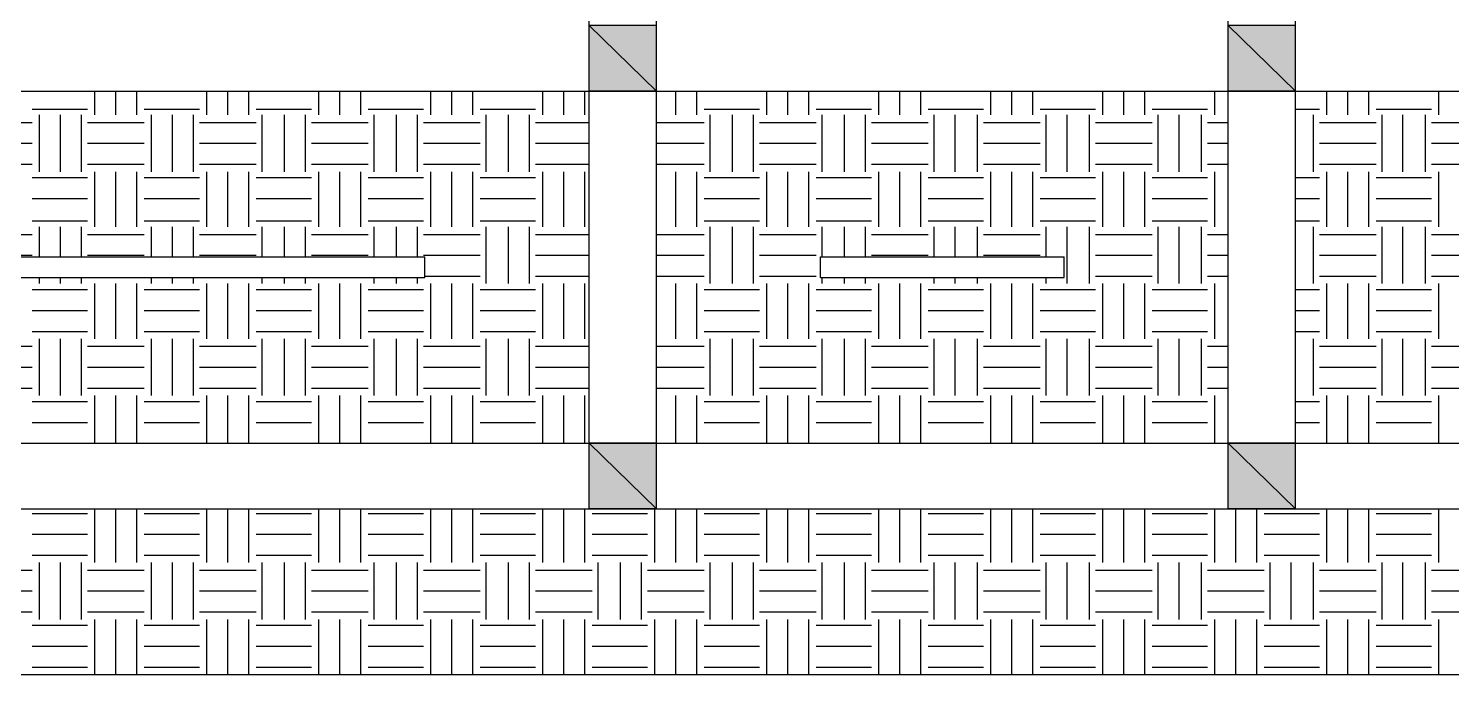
# Model space of a CAD drawing. Header units: millimetres. Extents: x 3504 to 3889, y 1729 to 1927.
# Drawn here: x 3595.5 to 3635.85, y 1755.36 to 1773.69 of the extents above; entities that cross this region are included whole.
import ezdxf

# ---------------------------------------------------------------- set-up
doc = ezdxf.new("R2010")
doc.units = ezdxf.units.MM

msp = doc.modelspace()

# ---------------------------------------------------------------- hatches: boundary and pattern name
at = {"true_color": 0x000000}
h = msp.add_hatch(color=18, dxfattribs=at)
h.paths.add_polyline_path([(3613.303, 1773.772), (3611.398, 1773.772), (3613.303, 1771.909)])
h.paths.add_polyline_path([(3611.398, 1773.772), (3613.303, 1771.909), (3611.398, 1771.909)])
h = msp.add_hatch(color=18, dxfattribs=at)
h.paths.add_polyline_path([(3631.421, 1773.772), (3629.516, 1773.772), (3631.421, 1771.909)])
h.paths.add_polyline_path([(3629.516, 1773.772), (3631.421, 1771.909), (3629.516, 1771.909)])
h = msp.add_hatch(color=18, dxfattribs=at)
h.paths.add_polyline_path([(3613.303, 1761.919), (3611.398, 1761.919), (3613.303, 1760.056)])
h.paths.add_polyline_path([(3611.398, 1761.919), (3613.303, 1760.056), (3611.398, 1760.056)])
h = msp.add_hatch(color=18, dxfattribs=at)
h.paths.add_polyline_path([(3631.421, 1761.919), (3629.516, 1761.919), (3631.421, 1760.056)])
h.paths.add_polyline_path([(3629.516, 1761.919), (3631.421, 1760.056), (3629.516, 1760.056)])

# ---------------------------------------------------------------- linework, layer by layer
at = {"color": 18, "linetype": 'Continuous', "lineweight": -2, "true_color": 0x000000}
for p, q in [((3611.398, 1761.919), (3611.398, 1813.142)), ((3613.303, 1761.919), (3613.303, 1813.142)), ((3629.516, 1761.919), (3629.516, 1813.142)), ((3631.421, 1761.919), (3631.421, 1813.142)), ((3572.028, 1771.909), (3613.303, 1771.909)), ((3597.385, 1771.232), (3597.385, 1771.909)), ((3597.978, 1771.232), (3597.978, 1771.909)), ((3598.571, 1771.232), (3598.571, 1771.909)), ((3600.56, 1771.232), (3600.56, 1771.909)), ((3601.153, 1771.232), (3601.153, 1771.909)), ((3601.746, 1771.232), (3601.746, 1771.909)), ((3603.735, 1771.232), (3603.735, 1771.909)), ((3604.328, 1771.232), (3604.328, 1771.909)), ((3604.921, 1771.232), (3604.921, 1771.909)), ((3606.91, 1771.232), (3606.91, 1771.909)), ((3607.503, 1771.232), (3607.503, 1771.909)), ((3608.096, 1771.232), (3608.096, 1771.909)), ((3610.085, 1771.232), (3610.085, 1771.909)), ((3610.678, 1771.232), (3610.678, 1771.909)), ((3611.271, 1771.232), (3611.271, 1771.909)), ((3613.303, 1771.909), (3668.294, 1771.909)), ((3613.853, 1771.232), (3613.853, 1771.909)), ((3614.446, 1771.232), (3614.446, 1771.909)), ((3616.435, 1771.232), (3616.435, 1771.909)), ((3617.028, 1771.232), (3617.028, 1771.909)), ((3617.621, 1771.232), (3617.621, 1771.909)), ((3619.61, 1771.232), (3619.61, 1771.909)), ((3620.203, 1771.232), (3620.203, 1771.909)), ((3620.796, 1771.232), (3620.796, 1771.909)), ((3622.785, 1771.232), (3622.785, 1771.909)), ((3623.378, 1771.232), (3623.378, 1771.909)), ((3623.971, 1771.232), (3623.971, 1771.909)), ((3625.96, 1771.232), (3625.96, 1771.909)), ((3626.553, 1771.232), (3626.553, 1771.909)), ((3627.146, 1771.232), (3627.146, 1771.909)), ((3629.135, 1771.232), (3629.135, 1771.909)), ((3632.31, 1771.232), (3632.31, 1771.909)), ((3632.903, 1771.232), (3632.903, 1771.909)), ((3633.496, 1771.232), (3633.496, 1771.909)), ((3635.485, 1771.232), (3635.485, 1771.909)), ((3595.607, 1771.401), (3597.174, 1771.401)), ((3595.819, 1769.623), (3595.819, 1771.232)), ((3596.412, 1769.623), (3596.412, 1771.232)), ((3597.004, 1769.623), (3597.004, 1771.232)), ((3598.782, 1771.401), (3600.349, 1771.401)), ((3598.994, 1769.623), (3598.994, 1771.232)), ((3599.587, 1769.623), (3599.587, 1771.232)), ((3600.179, 1769.623), (3600.179, 1771.232)), ((3601.957, 1771.401), (3603.524, 1771.401)), ((3602.127, 1769.623), (3602.127, 1771.232)), ((3602.762, 1769.623), (3602.762, 1771.232)), ((3603.354, 1769.623), (3603.354, 1771.232)), ((3605.132, 1771.401), (3606.699, 1771.401)), ((3605.302, 1769.623), (3605.302, 1771.232)), ((3605.937, 1769.623), (3605.937, 1771.232)), ((3606.529, 1769.623), (3606.529, 1771.232)), ((3608.307, 1771.401), (3609.874, 1771.401)), ((3608.477, 1769.623), (3608.477, 1771.232)), ((3609.112, 1769.623), (3609.112, 1771.232)), ((3609.704, 1769.623), (3609.704, 1771.232)), ((3614.657, 1771.401), (3616.224, 1771.401)), ((3614.827, 1769.623), (3614.827, 1771.232)), ((3615.462, 1769.623), (3615.462, 1771.232)), ((3616.054, 1769.623), (3616.054, 1771.232)), ((3617.832, 1771.401), (3619.399, 1771.401)), ((3618.002, 1769.623), (3618.002, 1771.232)), ((3618.637, 1769.623), (3618.637, 1771.232)), ((3619.229, 1769.623), (3619.229, 1771.232)), ((3621.007, 1771.401), (3622.574, 1771.401)), ((3621.177, 1769.623), (3621.177, 1771.232)), ((3621.769, 1769.623), (3621.769, 1771.232)), ((3622.404, 1769.623), (3622.404, 1771.232)), ((3624.182, 1771.401), (3625.749, 1771.401)), ((3624.352, 1769.623), (3624.352, 1771.232)), ((3624.944, 1769.623), (3624.944, 1771.232)), ((3625.579, 1769.623), (3625.579, 1771.232)), ((3627.357, 1771.401), (3628.924, 1771.401)), ((3627.527, 1769.623), (3627.527, 1771.232)), ((3628.119, 1769.623), (3628.119, 1771.232)), ((3628.754, 1769.623), (3628.754, 1771.232)), ((3631.421, 1771.401), (3632.099, 1771.401)), ((3631.929, 1769.623), (3631.929, 1771.232)), ((3633.707, 1771.401), (3635.274, 1771.401)), ((3633.877, 1769.623), (3633.877, 1771.232)), ((3634.469, 1769.623), (3634.469, 1771.232)), ((3635.104, 1769.623), (3635.104, 1771.232)), ((3593.999, 1771.02), (3595.607, 1771.02)), ((3597.174, 1771.02), (3598.782, 1771.02)), ((3600.349, 1771.02), (3601.957, 1771.02)), ((3603.524, 1771.02), (3605.132, 1771.02)), ((3606.699, 1771.02), (3608.307, 1771.02)), ((3609.874, 1771.02), (3611.398, 1771.02)), ((3613.303, 1771.02), (3614.657, 1771.02)), ((3616.224, 1771.02), (3617.832, 1771.02)), ((3619.399, 1771.02), (3621.007, 1771.02)), ((3622.574, 1771.02), (3624.182, 1771.02)), ((3625.749, 1771.02), (3627.357, 1771.02)), ((3628.924, 1771.02), (3629.516, 1771.02)), ((3632.099, 1771.02), (3633.707, 1771.02)), ((3635.274, 1771.02), (3636.882, 1771.02)), ((3593.999, 1770.428), (3595.607, 1770.428)), ((3597.174, 1770.428), (3598.782, 1770.428)), ((3600.349, 1770.428), (3601.957, 1770.428)), ((3603.524, 1770.428), (3605.132, 1770.428)), ((3606.699, 1770.428), (3608.307, 1770.428)), ((3609.874, 1770.428), (3611.398, 1770.428)), ((3613.303, 1770.428), (3614.657, 1770.428)), ((3616.224, 1770.428), (3617.832, 1770.428)), ((3619.399, 1770.428), (3621.007, 1770.428)), ((3622.574, 1770.428), (3624.182, 1770.428)), ((3625.749, 1770.428), (3627.357, 1770.428)), ((3628.924, 1770.428), (3629.516, 1770.428)), ((3632.099, 1770.428), (3633.707, 1770.428)), ((3635.274, 1770.428), (3636.882, 1770.428)), ((3593.999, 1769.835), (3595.607, 1769.835)), ((3597.174, 1769.835), (3598.782, 1769.835)), ((3597.385, 1768.057), (3597.385, 1769.623)), ((3597.978, 1768.057), (3597.978, 1769.623)), ((3598.571, 1768.057), (3598.571, 1769.623)), ((3600.349, 1769.835), (3601.957, 1769.835)), ((3600.56, 1768.057), (3600.56, 1769.623)), ((3601.153, 1768.057), (3601.153, 1769.623)), ((3601.746, 1768.057), (3601.746, 1769.623)), ((3603.524, 1769.835), (3605.132, 1769.835)), ((3603.735, 1768.057), (3603.735, 1769.623)), ((3604.328, 1768.057), (3604.328, 1769.623)), ((3604.921, 1768.057), (3604.921, 1769.623)), ((3606.699, 1769.835), (3608.307, 1769.835)), ((3606.91, 1768.057), (3606.91, 1769.623)), ((3607.503, 1768.057), (3607.503, 1769.623)), ((3608.096, 1768.057), (3608.096, 1769.623)), ((3609.874, 1769.835), (3611.398, 1769.835)), ((3610.085, 1768.057), (3610.085, 1769.623)), ((3610.678, 1768.057), (3610.678, 1769.623)), ((3611.271, 1768.057), (3611.271, 1769.623)), ((3613.303, 1769.835), (3614.657, 1769.835)), ((3613.853, 1768.057), (3613.853, 1769.623)), ((3614.446, 1768.057), (3614.446, 1769.623)), ((3616.224, 1769.835), (3617.832, 1769.835)), ((3616.435, 1768.057), (3616.435, 1769.623)), ((3617.028, 1768.057), (3617.028, 1769.623)), ((3617.621, 1768.057), (3617.621, 1769.623)), ((3619.399, 1769.835), (3621.007, 1769.835)), ((3619.61, 1768.057), (3619.61, 1769.623)), ((3620.203, 1768.057), (3620.203, 1769.623)), ((3620.796, 1768.057), (3620.796, 1769.623)), ((3622.574, 1769.835), (3624.182, 1769.835)), ((3622.785, 1768.057), (3622.785, 1769.623)), ((3623.378, 1768.057), (3623.378, 1769.623)), ((3623.971, 1768.057), (3623.971, 1769.623)), ((3625.749, 1769.835), (3627.357, 1769.835)), ((3625.96, 1768.057), (3625.96, 1769.623)), ((3626.553, 1768.057), (3626.553, 1769.623)), ((3627.146, 1768.057), (3627.146, 1769.623)), ((3628.924, 1769.835), (3629.516, 1769.835)), ((3629.135, 1768.057), (3629.135, 1769.623)), ((3632.099, 1769.835), (3633.707, 1769.835)), ((3632.31, 1768.057), (3632.31, 1769.623)), ((3632.903, 1768.057), (3632.903, 1769.623)), ((3633.496, 1768.057), (3633.496, 1769.623)), ((3635.274, 1769.835), (3636.882, 1769.835)), ((3635.485, 1768.057), (3635.485, 1769.623)), ((3595.607, 1769.454), (3597.174, 1769.454)), ((3598.782, 1769.454), (3600.349, 1769.454)), ((3601.957, 1769.454), (3603.524, 1769.454)), ((3605.132, 1769.454), (3606.699, 1769.454)), ((3608.307, 1769.454), (3609.874, 1769.454)), ((3614.657, 1769.454), (3616.224, 1769.454)), ((3617.832, 1769.454), (3619.399, 1769.454)), ((3621.007, 1769.454), (3622.574, 1769.454)), ((3624.182, 1769.454), (3625.749, 1769.454)), ((3627.357, 1769.454), (3628.924, 1769.454)), ((3631.421, 1769.454), (3632.099, 1769.454)), ((3633.707, 1769.454), (3635.274, 1769.454)), ((3595.607, 1768.861), (3597.174, 1768.861)), ((3598.782, 1768.861), (3600.349, 1768.861)), ((3601.957, 1768.861), (3603.524, 1768.861)), ((3605.132, 1768.861), (3606.699, 1768.861)), ((3608.307, 1768.861), (3609.874, 1768.861)), ((3614.657, 1768.861), (3616.224, 1768.861)), ((3617.832, 1768.861), (3619.399, 1768.861)), ((3621.007, 1768.861), (3622.574, 1768.861)), ((3624.182, 1768.861), (3625.749, 1768.861)), ((3627.357, 1768.861), (3628.924, 1768.861)), ((3631.421, 1768.861), (3632.099, 1768.861)), ((3633.707, 1768.861), (3635.274, 1768.861)), ((3595.607, 1768.226), (3597.174, 1768.226)), ((3595.819, 1767.21), (3595.819, 1768.057)), ((3596.412, 1767.21), (3596.412, 1768.057)), ((3597.004, 1767.21), (3597.004, 1768.057)), ((3598.782, 1768.226), (3600.349, 1768.226)), ((3598.994, 1767.21), (3598.994, 1768.057)), ((3599.587, 1767.21), (3599.587, 1768.057)), ((3600.179, 1767.21), (3600.179, 1768.057)), ((3601.957, 1768.226), (3603.524, 1768.226)), ((3602.127, 1767.21), (3602.127, 1768.057)), ((3602.762, 1767.21), (3602.762, 1768.057)), ((3603.354, 1767.21), (3603.354, 1768.057)), ((3605.132, 1768.226), (3606.699, 1768.226)), ((3605.302, 1767.21), (3605.302, 1768.057)), ((3605.937, 1767.21), (3605.937, 1768.057)), ((3606.529, 1767.21), (3606.529, 1768.057)), ((3608.307, 1768.226), (3609.874, 1768.226)), ((3608.477, 1766.448), (3608.477, 1768.057)), ((3609.112, 1766.448), (3609.112, 1768.057)), ((3609.704, 1766.448), (3609.704, 1768.057)), ((3614.657, 1768.226), (3616.224, 1768.226)), ((3614.827, 1766.448), (3614.827, 1768.057)), ((3615.462, 1766.448), (3615.462, 1768.057)), ((3616.054, 1766.448), (3616.054, 1768.057)), ((3617.832, 1768.226), (3619.399, 1768.226)), ((3618.002, 1767.21), (3618.002, 1768.057)), ((3618.637, 1767.21), (3618.637, 1768.057)), ((3619.229, 1767.21), (3619.229, 1768.057)), ((3621.007, 1768.226), (3622.574, 1768.226)), ((3621.177, 1767.21), (3621.177, 1768.057)), ((3621.769, 1767.21), (3621.769, 1768.057)), ((3622.404, 1767.21), (3622.404, 1768.057)), ((3624.182, 1768.226), (3625.749, 1768.226)), ((3624.352, 1767.21), (3624.352, 1768.057)), ((3624.944, 1766.448), (3624.944, 1768.057)), ((3625.579, 1766.448), (3625.579, 1768.057)), ((3627.357, 1768.226), (3628.924, 1768.226)), ((3627.527, 1766.448), (3627.527, 1768.057)), ((3628.119, 1766.448), (3628.119, 1768.057)), ((3628.754, 1766.448), (3628.754, 1768.057)), ((3631.421, 1768.226), (3632.099, 1768.226)), ((3631.929, 1766.448), (3631.929, 1768.057)), ((3633.707, 1768.226), (3635.274, 1768.226)), ((3633.877, 1766.448), (3633.877, 1768.057)), ((3634.469, 1766.448), (3634.469, 1768.057)), ((3635.104, 1766.448), (3635.104, 1768.057)), ((3593.999, 1767.845), (3595.607, 1767.845)), ((3597.174, 1767.845), (3598.782, 1767.845)), ((3600.349, 1767.845), (3601.957, 1767.845)), ((3603.524, 1767.845), (3605.132, 1767.845)), ((3606.699, 1767.845), (3608.307, 1767.845)), ((3609.874, 1767.845), (3611.398, 1767.845)), ((3613.303, 1767.845), (3614.657, 1767.845)), ((3616.224, 1767.845), (3617.832, 1767.845)), ((3619.399, 1767.845), (3621.007, 1767.845)), ((3622.574, 1767.845), (3624.182, 1767.845)), ((3625.749, 1767.845), (3627.357, 1767.845)), ((3628.924, 1767.845), (3629.516, 1767.845)), ((3632.099, 1767.845), (3633.707, 1767.845)), ((3635.274, 1767.845), (3636.882, 1767.845)), ((3578.589, 1767.21), (3606.741, 1767.21)), ((3593.999, 1767.253), (3595.607, 1767.253)), ((3597.174, 1767.253), (3598.782, 1767.253)), ((3600.349, 1767.253), (3601.957, 1767.253)), ((3603.524, 1767.253), (3605.132, 1767.253)), ((3606.699, 1767.253), (3608.307, 1767.253)), ((3606.741, 1766.618), (3606.741, 1767.21)), ((3609.874, 1767.253), (3611.398, 1767.253)), ((3613.303, 1767.253), (3614.657, 1767.253)), ((3616.224, 1767.253), (3617.832, 1767.253)), ((3617.959, 1767.21), (3624.86, 1767.21)), ((3617.959, 1766.618), (3617.959, 1767.21)), ((3619.399, 1767.253), (3621.007, 1767.253)), ((3622.574, 1767.253), (3624.182, 1767.253)), ((3624.86, 1766.618), (3624.86, 1767.21)), ((3625.749, 1767.253), (3627.357, 1767.253)), ((3628.924, 1767.253), (3629.516, 1767.253)), ((3632.099, 1767.253), (3633.707, 1767.253)), ((3635.274, 1767.253), (3636.882, 1767.253)), ((3606.741, 1766.66), (3608.307, 1766.66)), ((3609.874, 1766.66), (3611.398, 1766.66)), ((3613.303, 1766.66), (3614.657, 1766.66)), ((3616.224, 1766.66), (3617.832, 1766.66)), ((3625.749, 1766.66), (3627.357, 1766.66)), ((3628.924, 1766.66), (3629.516, 1766.66)), ((3632.099, 1766.66), (3633.707, 1766.66)), ((3635.274, 1766.66), (3636.078, 1766.66)), ((3578.589, 1766.618), (3606.741, 1766.618)), ((3595.607, 1766.279), (3597.174, 1766.279)), ((3595.819, 1766.448), (3595.819, 1766.618)), ((3596.412, 1766.448), (3596.412, 1766.618)), ((3597.004, 1766.448), (3597.004, 1766.618)), ((3597.385, 1764.882), (3597.385, 1766.448)), ((3597.978, 1764.882), (3597.978, 1766.448)), ((3598.571, 1764.882), (3598.571, 1766.448)), ((3598.782, 1766.279), (3600.349, 1766.279)), ((3598.994, 1766.448), (3598.994, 1766.618)), ((3599.587, 1766.448), (3599.587, 1766.618)), ((3600.179, 1766.448), (3600.179, 1766.618)), ((3600.56, 1764.882), (3600.56, 1766.448)), ((3601.153, 1764.882), (3601.153, 1766.448)), ((3601.746, 1764.882), (3601.746, 1766.448)), ((3601.957, 1766.279), (3603.524, 1766.279)), ((3602.127, 1766.448), (3602.127, 1766.618)), ((3602.762, 1766.448), (3602.762, 1766.618)), ((3603.354, 1766.448), (3603.354, 1766.618)), ((3603.735, 1764.882), (3603.735, 1766.448)), ((3604.328, 1764.882), (3604.328, 1766.448)), ((3604.921, 1764.882), (3604.921, 1766.448)), ((3605.132, 1766.279), (3606.699, 1766.279)), ((3605.302, 1766.448), (3605.302, 1766.618)), ((3605.937, 1766.448), (3605.937, 1766.618)), ((3606.529, 1766.448), (3606.529, 1766.618)), ((3606.91, 1764.882), (3606.91, 1766.448)), ((3607.503, 1764.882), (3607.503, 1766.448)), ((3608.096, 1764.882), (3608.096, 1766.448)), ((3608.307, 1766.279), (3609.874, 1766.279)), ((3610.085, 1764.882), (3610.085, 1766.448)), ((3610.678, 1764.882), (3610.678, 1766.448)), ((3611.271, 1764.882), (3611.271, 1766.448)), ((3613.853, 1764.882), (3613.853, 1766.448)), ((3614.446, 1764.882), (3614.446, 1766.448)), ((3614.657, 1766.279), (3616.224, 1766.279)), ((3616.435, 1764.882), (3616.435, 1766.448)), ((3617.028, 1764.882), (3617.028, 1766.448)), ((3617.621, 1764.882), (3617.621, 1766.448)), ((3617.832, 1766.279), (3619.399, 1766.279)), ((3617.959, 1766.618), (3624.86, 1766.618)), ((3618.002, 1766.448), (3618.002, 1766.618)), ((3618.637, 1766.448), (3618.637, 1766.618)), ((3619.229, 1766.448), (3619.229, 1766.618)), ((3619.61, 1764.882), (3619.61, 1766.448)), ((3620.203, 1764.882), (3620.203, 1766.448)), ((3620.796, 1764.882), (3620.796, 1766.448)), ((3621.007, 1766.279), (3622.574, 1766.279)), ((3621.177, 1766.448), (3621.177, 1766.618)), ((3621.769, 1766.448), (3621.769, 1766.618)), ((3622.404, 1766.448), (3622.404, 1766.618)), ((3622.785, 1764.882), (3622.785, 1766.448)), ((3623.378, 1764.882), (3623.378, 1766.448)), ((3623.971, 1764.882), (3623.971, 1766.448)), ((3624.182, 1766.279), (3625.749, 1766.279)), ((3624.352, 1766.448), (3624.352, 1766.618)), ((3625.96, 1764.882), (3625.96, 1766.448)), ((3626.553, 1764.882), (3626.553, 1766.448)), ((3627.146, 1764.882), (3627.146, 1766.448)), ((3627.357, 1766.279), (3628.924, 1766.279)), ((3629.135, 1764.882), (3629.135, 1766.448)), ((3631.421, 1766.279), (3632.099, 1766.279)), ((3632.31, 1764.882), (3632.31, 1766.448)), ((3632.903, 1764.882), (3632.903, 1766.448)), ((3633.496, 1764.882), (3633.496, 1766.448)), ((3633.707, 1766.279), (3635.274, 1766.279)), ((3635.485, 1764.882), (3635.485, 1766.448)), ((3595.607, 1765.686), (3597.174, 1765.686)), ((3598.782, 1765.686), (3600.349, 1765.686)), ((3601.957, 1765.686), (3603.524, 1765.686)), ((3605.132, 1765.686), (3606.699, 1765.686)), ((3608.307, 1765.686), (3609.874, 1765.686)), ((3614.657, 1765.686), (3616.224, 1765.686)), ((3617.832, 1765.686), (3619.399, 1765.686)), ((3621.007, 1765.686), (3622.574, 1765.686)), ((3624.182, 1765.686), (3625.749, 1765.686)), ((3627.357, 1765.686), (3628.924, 1765.686)), ((3631.421, 1765.686), (3632.099, 1765.686)), ((3633.707, 1765.686), (3635.274, 1765.686)), ((3595.607, 1765.094), (3597.174, 1765.094)), ((3598.782, 1765.094), (3600.349, 1765.094)), ((3601.957, 1765.094), (3603.524, 1765.094)), ((3605.132, 1765.094), (3606.699, 1765.094)), ((3608.307, 1765.094), (3609.874, 1765.094)), ((3614.657, 1765.094), (3616.224, 1765.094)), ((3617.832, 1765.094), (3619.399, 1765.094)), ((3621.007, 1765.094), (3622.574, 1765.094)), ((3624.182, 1765.094), (3625.749, 1765.094)), ((3627.357, 1765.094), (3628.924, 1765.094)), ((3631.421, 1765.094), (3632.099, 1765.094)), ((3633.707, 1765.094), (3635.274, 1765.094)), ((3593.999, 1764.67), (3595.607, 1764.67)), ((3595.819, 1763.273), (3595.819, 1764.882)), ((3596.412, 1763.273), (3596.412, 1764.882)), ((3597.004, 1763.273), (3597.004, 1764.882)), ((3597.174, 1764.67), (3598.782, 1764.67)), ((3598.994, 1763.273), (3598.994, 1764.882)), ((3599.587, 1763.273), (3599.587, 1764.882)), ((3600.179, 1763.273), (3600.179, 1764.882)), ((3600.349, 1764.67), (3601.957, 1764.67)), ((3602.127, 1763.273), (3602.127, 1764.882)), ((3602.762, 1763.273), (3602.762, 1764.882)), ((3603.354, 1763.273), (3603.354, 1764.882)), ((3603.524, 1764.67), (3605.132, 1764.67)), ((3605.302, 1763.273), (3605.302, 1764.882)), ((3605.937, 1763.273), (3605.937, 1764.882)), ((3606.529, 1763.273), (3606.529, 1764.882)), ((3606.699, 1764.67), (3608.307, 1764.67)), ((3608.477, 1763.273), (3608.477, 1764.882)), ((3609.112, 1763.273), (3609.112, 1764.882)), ((3609.704, 1763.273), (3609.704, 1764.882)), ((3609.874, 1764.67), (3611.398, 1764.67)), ((3613.303, 1764.67), (3614.657, 1764.67)), ((3614.827, 1763.273), (3614.827, 1764.882)), ((3615.462, 1763.273), (3615.462, 1764.882)), ((3616.054, 1763.273), (3616.054, 1764.882)), ((3616.224, 1764.67), (3617.832, 1764.67)), ((3618.002, 1763.273), (3618.002, 1764.882)), ((3618.637, 1763.273), (3618.637, 1764.882)), ((3619.229, 1763.273), (3619.229, 1764.882)), ((3619.399, 1764.67), (3621.007, 1764.67)), ((3621.177, 1763.273), (3621.177, 1764.882)), ((3621.769, 1763.273), (3621.769, 1764.882)), ((3622.404, 1763.273), (3622.404, 1764.882)), ((3622.574, 1764.67), (3624.182, 1764.67)), ((3624.352, 1763.273), (3624.352, 1764.882)), ((3624.944, 1763.273), (3624.944, 1764.882)), ((3625.579, 1763.273), (3625.579, 1764.882)), ((3625.749, 1764.67), (3627.357, 1764.67)), ((3627.527, 1763.273), (3627.527, 1764.882)), ((3628.119, 1763.273), (3628.119, 1764.882)), ((3628.754, 1763.273), (3628.754, 1764.882)), ((3628.924, 1764.67), (3629.516, 1764.67)), ((3631.929, 1763.273), (3631.929, 1764.882)), ((3632.099, 1764.67), (3633.707, 1764.67)), ((3633.877, 1763.273), (3633.877, 1764.882)), ((3634.469, 1763.273), (3634.469, 1764.882)), ((3635.104, 1763.273), (3635.104, 1764.882)), ((3635.274, 1764.67), (3636.882, 1764.67)), ((3593.999, 1764.078), (3595.607, 1764.078)), ((3597.174, 1764.078), (3598.782, 1764.078)), ((3600.349, 1764.078), (3601.957, 1764.078)), ((3603.524, 1764.078), (3605.132, 1764.078)), ((3606.699, 1764.078), (3608.307, 1764.078)), ((3609.874, 1764.078), (3611.398, 1764.078)), ((3613.303, 1764.078), (3614.657, 1764.078)), ((3616.224, 1764.078), (3617.832, 1764.078)), ((3619.399, 1764.078), (3621.007, 1764.078)), ((3622.574, 1764.078), (3624.182, 1764.078)), ((3625.749, 1764.078), (3627.357, 1764.078)), ((3628.924, 1764.078), (3629.516, 1764.078)), ((3632.099, 1764.078), (3633.707, 1764.078)), ((3635.274, 1764.078), (3636.882, 1764.078)), ((3593.999, 1763.485), (3595.607, 1763.485)), ((3597.174, 1763.485), (3598.782, 1763.485)), ((3600.349, 1763.485), (3601.957, 1763.485)), ((3603.524, 1763.485), (3605.132, 1763.485)), ((3606.699, 1763.485), (3608.307, 1763.485)), ((3609.874, 1763.485), (3611.398, 1763.485)), ((3613.303, 1763.485), (3614.657, 1763.485)), ((3616.224, 1763.485), (3617.832, 1763.485)), ((3619.399, 1763.485), (3621.007, 1763.485)), ((3622.574, 1763.485), (3624.182, 1763.485)), ((3625.749, 1763.485), (3627.357, 1763.485)), ((3628.924, 1763.485), (3629.516, 1763.485)), ((3632.099, 1763.485), (3633.707, 1763.485)), ((3635.274, 1763.485), (3636.882, 1763.485)), ((3595.607, 1763.104), (3597.174, 1763.104)), ((3597.385, 1761.919), (3597.385, 1763.273)), ((3597.978, 1761.919), (3597.978, 1763.273)), ((3598.571, 1761.919), (3598.571, 1763.273)), ((3598.782, 1763.104), (3600.349, 1763.104)), ((3600.56, 1761.919), (3600.56, 1763.273)), ((3601.153, 1761.919), (3601.153, 1763.273)), ((3601.746, 1761.919), (3601.746, 1763.273)), ((3601.957, 1763.104), (3603.524, 1763.104)), ((3603.735, 1761.919), (3603.735, 1763.273)), ((3604.328, 1761.919), (3604.328, 1763.273)), ((3604.921, 1761.919), (3604.921, 1763.273)), ((3605.132, 1763.104), (3606.699, 1763.104)), ((3606.91, 1761.919), (3606.91, 1763.273)), ((3607.503, 1761.919), (3607.503, 1763.273)), ((3608.096, 1761.919), (3608.096, 1763.273)), ((3608.307, 1763.104), (3609.874, 1763.104)), ((3610.085, 1761.919), (3610.085, 1763.273)), ((3610.678, 1761.919), (3610.678, 1763.273)), ((3611.271, 1761.919), (3611.271, 1763.273)), ((3613.853, 1761.919), (3613.853, 1763.273)), ((3614.446, 1761.919), (3614.446, 1763.273)), ((3614.657, 1763.104), (3616.224, 1763.104)), ((3616.435, 1761.919), (3616.435, 1763.273)), ((3617.028, 1761.919), (3617.028, 1763.273)), ((3617.621, 1761.919), (3617.621, 1763.273)), ((3617.832, 1763.104), (3619.399, 1763.104)), ((3619.61, 1761.919), (3619.61, 1763.273)), ((3620.203, 1761.919), (3620.203, 1763.273)), ((3620.796, 1761.919), (3620.796, 1763.273)), ((3621.007, 1763.104), (3622.574, 1763.104)), ((3622.785, 1761.919), (3622.785, 1763.273)), ((3623.378, 1761.919), (3623.378, 1763.273)), ((3623.971, 1761.919), (3623.971, 1763.273)), ((3624.182, 1763.104), (3625.749, 1763.104)), ((3625.96, 1761.919), (3625.96, 1763.273)), ((3626.553, 1761.919), (3626.553, 1763.273)), ((3627.146, 1761.919), (3627.146, 1763.273)), ((3627.357, 1763.104), (3628.924, 1763.104)), ((3629.135, 1761.919), (3629.135, 1763.273)), ((3631.421, 1763.104), (3632.099, 1763.104)), ((3632.31, 1761.919), (3632.31, 1763.273)), ((3632.903, 1761.919), (3632.903, 1763.273)), ((3633.496, 1761.919), (3633.496, 1763.273)), ((3633.707, 1763.104), (3635.274, 1763.104)), ((3635.485, 1761.919), (3635.485, 1763.273)), ((3595.607, 1762.511), (3597.174, 1762.511)), ((3598.782, 1762.511), (3600.349, 1762.511)), ((3601.957, 1762.511), (3603.524, 1762.511)), ((3605.132, 1762.511), (3606.699, 1762.511)), ((3608.307, 1762.511), (3609.874, 1762.511)), ((3614.657, 1762.511), (3616.224, 1762.511)), ((3617.832, 1762.511), (3619.399, 1762.511)), ((3621.007, 1762.511), (3622.574, 1762.511)), ((3624.182, 1762.511), (3625.749, 1762.511)), ((3627.357, 1762.511), (3628.924, 1762.511)), ((3631.421, 1762.511), (3632.099, 1762.511)), ((3633.707, 1762.511), (3635.274, 1762.511)), ((3572.028, 1761.919), (3705.166, 1761.919)), ((3611.398, 1760.056), (3611.398, 1761.919)), ((3613.303, 1760.056), (3613.303, 1761.919)), ((3629.516, 1760.056), (3629.516, 1761.919)), ((3631.421, 1760.056), (3631.421, 1761.919)), ((3572.028, 1760.056), (3705.166, 1760.056)), ((3595.607, 1759.929), (3597.174, 1759.929)), ((3597.385, 1758.532), (3597.385, 1760.056)), ((3597.978, 1758.532), (3597.978, 1760.056)), ((3598.571, 1758.532), (3598.571, 1760.056)), ((3598.782, 1759.929), (3600.349, 1759.929)), ((3600.56, 1758.532), (3600.56, 1760.056)), ((3601.153, 1758.532), (3601.153, 1760.056)), ((3601.746, 1758.532), (3601.746, 1760.056)), ((3601.957, 1759.929), (3603.524, 1759.929)), ((3603.735, 1758.532), (3603.735, 1760.056)), ((3604.328, 1758.532), (3604.328, 1760.056)), ((3604.921, 1758.532), (3604.921, 1760.056)), ((3605.132, 1759.929), (3606.699, 1759.929)), ((3606.91, 1758.532), (3606.91, 1760.056)), ((3607.503, 1758.532), (3607.503, 1760.056)), ((3608.096, 1758.532), (3608.096, 1760.056)), ((3608.307, 1759.929), (3609.874, 1759.929)), ((3610.085, 1758.532), (3610.085, 1760.056)), ((3610.678, 1758.532), (3610.678, 1760.056)), ((3611.271, 1758.532), (3611.271, 1760.056)), ((3611.482, 1759.929), (3613.049, 1759.929)), ((3613.26, 1758.532), (3613.26, 1760.056)), ((3613.853, 1758.532), (3613.853, 1760.056)), ((3614.446, 1758.532), (3614.446, 1760.056)), ((3614.657, 1759.929), (3616.224, 1759.929)), ((3616.435, 1758.532), (3616.435, 1760.056)), ((3617.028, 1758.532), (3617.028, 1760.056)), ((3617.621, 1758.532), (3617.621, 1760.056)), ((3617.832, 1759.929), (3619.399, 1759.929)), ((3619.61, 1758.532), (3619.61, 1760.056)), ((3620.203, 1758.532), (3620.203, 1760.056)), ((3620.796, 1758.532), (3620.796, 1760.056)), ((3621.007, 1759.929), (3622.574, 1759.929)), ((3622.785, 1758.532), (3622.785, 1760.056)), ((3623.378, 1758.532), (3623.378, 1760.056)), ((3623.971, 1758.532), (3623.971, 1760.056)), ((3624.182, 1759.929), (3625.749, 1759.929)), ((3625.96, 1758.532), (3625.96, 1760.056)), ((3626.553, 1758.532), (3626.553, 1760.056)), ((3627.146, 1758.532), (3627.146, 1760.056)), ((3627.357, 1759.929), (3628.924, 1759.929)), ((3629.135, 1758.532), (3629.135, 1760.056)), ((3629.728, 1758.532), (3629.728, 1760.056)), ((3630.321, 1758.532), (3630.321, 1760.056)), ((3630.532, 1759.929), (3632.099, 1759.929)), ((3632.31, 1758.532), (3632.31, 1760.056)), ((3632.903, 1758.532), (3632.903, 1760.056)), ((3633.496, 1758.532), (3633.496, 1760.056)), ((3633.707, 1759.929), (3635.274, 1759.929)), ((3635.485, 1758.532), (3635.485, 1760.056)), ((3595.607, 1759.336), (3597.174, 1759.336)), ((3598.782, 1759.336), (3600.349, 1759.336)), ((3601.957, 1759.336), (3603.524, 1759.336)), ((3605.132, 1759.336), (3606.699, 1759.336)), ((3608.307, 1759.336), (3609.874, 1759.336)), ((3611.482, 1759.336), (3613.049, 1759.336)), ((3614.657, 1759.336), (3616.224, 1759.336)), ((3617.832, 1759.336), (3619.399, 1759.336)), ((3621.007, 1759.336), (3622.574, 1759.336)), ((3624.182, 1759.336), (3625.749, 1759.336)), ((3627.357, 1759.336), (3628.924, 1759.336)), ((3630.532, 1759.336), (3632.099, 1759.336)), ((3633.707, 1759.336), (3635.274, 1759.336)), ((3595.607, 1758.744), (3597.174, 1758.744)), ((3598.782, 1758.744), (3600.349, 1758.744)), ((3601.957, 1758.744), (3603.524, 1758.744)), ((3605.132, 1758.744), (3606.699, 1758.744)), ((3608.307, 1758.744), (3609.874, 1758.744)), ((3611.482, 1758.744), (3613.049, 1758.744)), ((3614.657, 1758.744), (3616.224, 1758.744)), ((3617.832, 1758.744), (3619.399, 1758.744)), ((3621.007, 1758.744), (3622.574, 1758.744)), ((3624.182, 1758.744), (3625.749, 1758.744)), ((3627.357, 1758.744), (3628.924, 1758.744)), ((3630.532, 1758.744), (3632.099, 1758.744)), ((3633.707, 1758.744), (3635.274, 1758.744)), ((3593.999, 1758.32), (3595.607, 1758.32)), ((3595.819, 1756.923), (3595.819, 1758.532)), ((3596.412, 1756.923), (3596.412, 1758.532)), ((3597.004, 1756.923), (3597.004, 1758.532)), ((3597.174, 1758.32), (3598.782, 1758.32)), ((3598.994, 1756.923), (3598.994, 1758.532)), ((3599.587, 1756.923), (3599.587, 1758.532)), ((3600.179, 1756.923), (3600.179, 1758.532)), ((3600.349, 1758.32), (3601.957, 1758.32)), ((3602.127, 1756.923), (3602.127, 1758.532)), ((3602.762, 1756.923), (3602.762, 1758.532)), ((3603.354, 1756.923), (3603.354, 1758.532)), ((3603.524, 1758.32), (3605.132, 1758.32)), ((3605.302, 1756.923), (3605.302, 1758.532)), ((3605.937, 1756.923), (3605.937, 1758.532)), ((3606.529, 1756.923), (3606.529, 1758.532)), ((3606.699, 1758.32), (3608.307, 1758.32)), ((3608.477, 1756.923), (3608.477, 1758.532)), ((3609.112, 1756.923), (3609.112, 1758.532)), ((3609.704, 1756.923), (3609.704, 1758.532)), ((3609.874, 1758.32), (3611.482, 1758.32)), ((3611.652, 1756.923), (3611.652, 1758.532)), ((3612.287, 1756.923), (3612.287, 1758.532)), ((3612.879, 1756.923), (3612.879, 1758.532)), ((3613.049, 1758.32), (3614.657, 1758.32)), ((3614.827, 1756.923), (3614.827, 1758.532)), ((3615.462, 1756.923), (3615.462, 1758.532)), ((3616.054, 1756.923), (3616.054, 1758.532)), ((3616.224, 1758.32), (3617.832, 1758.32)), ((3618.002, 1756.923), (3618.002, 1758.532)), ((3618.637, 1756.923), (3618.637, 1758.532)), ((3619.229, 1756.923), (3619.229, 1758.532)), ((3619.399, 1758.32), (3621.007, 1758.32)), ((3621.177, 1756.923), (3621.177, 1758.532)), ((3621.769, 1756.923), (3621.769, 1758.532)), ((3622.404, 1756.923), (3622.404, 1758.532)), ((3622.574, 1758.32), (3624.182, 1758.32)), ((3624.352, 1756.923), (3624.352, 1758.532)), ((3624.944, 1756.923), (3624.944, 1758.532)), ((3625.579, 1756.923), (3625.579, 1758.532)), ((3625.749, 1758.32), (3627.357, 1758.32)), ((3627.527, 1756.923), (3627.527, 1758.532)), ((3628.119, 1756.923), (3628.119, 1758.532)), ((3628.754, 1756.923), (3628.754, 1758.532)), ((3628.924, 1758.32), (3630.532, 1758.32)), ((3630.702, 1756.923), (3630.702, 1758.532)), ((3631.294, 1756.923), (3631.294, 1758.532)), ((3631.929, 1756.923), (3631.929, 1758.532)), ((3632.099, 1758.32), (3633.707, 1758.32)), ((3633.877, 1756.923), (3633.877, 1758.532)), ((3634.469, 1756.923), (3634.469, 1758.532)), ((3635.104, 1756.923), (3635.104, 1758.532)), ((3635.274, 1758.32), (3636.882, 1758.32)), ((3593.999, 1757.728), (3595.607, 1757.728)), ((3597.174, 1757.728), (3598.782, 1757.728)), ((3600.349, 1757.728), (3601.957, 1757.728)), ((3603.524, 1757.728), (3605.132, 1757.728)), ((3606.699, 1757.728), (3608.307, 1757.728)), ((3609.874, 1757.728), (3611.482, 1757.728)), ((3613.049, 1757.728), (3614.657, 1757.728)), ((3616.224, 1757.728), (3617.832, 1757.728)), ((3619.399, 1757.728), (3621.007, 1757.728)), ((3622.574, 1757.728), (3624.182, 1757.728)), ((3625.749, 1757.728), (3627.357, 1757.728)), ((3628.924, 1757.728), (3630.532, 1757.728)), ((3632.099, 1757.728), (3633.707, 1757.728)), ((3635.274, 1757.728), (3636.882, 1757.728)), ((3593.999, 1757.135), (3595.607, 1757.135)), ((3597.174, 1757.135), (3598.782, 1757.135)), ((3600.349, 1757.135), (3601.957, 1757.135)), ((3603.524, 1757.135), (3605.132, 1757.135)), ((3606.699, 1757.135), (3608.307, 1757.135)), ((3609.874, 1757.135), (3611.482, 1757.135)), ((3613.049, 1757.135), (3614.657, 1757.135)), ((3616.224, 1757.135), (3617.832, 1757.135)), ((3619.399, 1757.135), (3621.007, 1757.135)), ((3622.574, 1757.135), (3624.182, 1757.135)), ((3625.749, 1757.135), (3627.357, 1757.135)), ((3628.924, 1757.135), (3630.532, 1757.135)), ((3632.099, 1757.135), (3633.707, 1757.135)), ((3635.274, 1757.135), (3636.882, 1757.135)), ((3595.607, 1756.754), (3597.174, 1756.754)), ((3597.385, 1755.357), (3597.385, 1756.923)), ((3597.978, 1755.357), (3597.978, 1756.923)), ((3598.571, 1755.357), (3598.571, 1756.923)), ((3598.782, 1756.754), (3600.349, 1756.754)), ((3600.56, 1755.357), (3600.56, 1756.923)), ((3601.153, 1755.357), (3601.153, 1756.923)), ((3601.746, 1755.357), (3601.746, 1756.923)), ((3601.957, 1756.754), (3603.524, 1756.754)), ((3603.735, 1755.357), (3603.735, 1756.923)), ((3604.328, 1755.357), (3604.328, 1756.923)), ((3604.921, 1755.357), (3604.921, 1756.923)), ((3605.132, 1756.754), (3606.699, 1756.754)), ((3606.91, 1755.357), (3606.91, 1756.923)), ((3607.503, 1755.357), (3607.503, 1756.923)), ((3608.096, 1755.357), (3608.096, 1756.923)), ((3608.307, 1756.754), (3609.874, 1756.754)), ((3610.085, 1755.357), (3610.085, 1756.923)), ((3610.678, 1755.357), (3610.678, 1756.923)), ((3611.271, 1755.357), (3611.271, 1756.923)), ((3611.482, 1756.754), (3613.049, 1756.754)), ((3613.26, 1755.357), (3613.26, 1756.923)), ((3613.853, 1755.357), (3613.853, 1756.923)), ((3614.446, 1755.357), (3614.446, 1756.923)), ((3614.657, 1756.754), (3616.224, 1756.754)), ((3616.435, 1755.357), (3616.435, 1756.923)), ((3617.028, 1755.357), (3617.028, 1756.923)), ((3617.621, 1755.357), (3617.621, 1756.923)), ((3617.832, 1756.754), (3619.399, 1756.754)), ((3619.61, 1755.357), (3619.61, 1756.923)), ((3620.203, 1755.357), (3620.203, 1756.923)), ((3620.796, 1755.357), (3620.796, 1756.923)), ((3621.007, 1756.754), (3622.574, 1756.754)), ((3622.785, 1755.357), (3622.785, 1756.923)), ((3623.378, 1755.357), (3623.378, 1756.923)), ((3623.971, 1755.357), (3623.971, 1756.923)), ((3624.182, 1756.754), (3625.749, 1756.754)), ((3625.96, 1755.357), (3625.96, 1756.923)), ((3626.553, 1755.357), (3626.553, 1756.923)), ((3627.146, 1755.357), (3627.146, 1756.923)), ((3627.357, 1756.754), (3628.924, 1756.754)), ((3629.135, 1755.357), (3629.135, 1756.923)), ((3629.728, 1755.357), (3629.728, 1756.923)), ((3630.321, 1755.357), (3630.321, 1756.923)), ((3630.532, 1756.754), (3632.099, 1756.754)), ((3632.31, 1755.357), (3632.31, 1756.923)), ((3632.903, 1755.357), (3632.903, 1756.923)), ((3633.496, 1755.357), (3633.496, 1756.923)), ((3633.707, 1756.754), (3635.274, 1756.754)), ((3635.485, 1755.357), (3635.485, 1756.923)), ((3595.607, 1756.161), (3597.174, 1756.161)), ((3598.782, 1756.161), (3600.349, 1756.161)), ((3601.957, 1756.161), (3603.524, 1756.161)), ((3605.132, 1756.161), (3606.699, 1756.161)), ((3608.307, 1756.161), (3609.874, 1756.161)), ((3611.482, 1756.161), (3613.049, 1756.161)), ((3614.657, 1756.161), (3616.224, 1756.161)), ((3617.832, 1756.161), (3619.399, 1756.161)), ((3621.007, 1756.161), (3622.574, 1756.161)), ((3624.182, 1756.161), (3625.749, 1756.161)), ((3627.357, 1756.161), (3628.924, 1756.161)), ((3630.532, 1756.161), (3632.099, 1756.161)), ((3633.707, 1756.161), (3635.274, 1756.161)), ((3578.589, 1755.357), (3661.732, 1755.357)), ((3595.607, 1755.569), (3597.174, 1755.569)), ((3598.782, 1755.569), (3600.349, 1755.569)), ((3601.957, 1755.569), (3603.524, 1755.569)), ((3605.132, 1755.569), (3606.699, 1755.569)), ((3608.307, 1755.569), (3609.874, 1755.569)), ((3611.482, 1755.569), (3613.049, 1755.569)), ((3614.657, 1755.569), (3616.224, 1755.569)), ((3617.832, 1755.569), (3619.399, 1755.569)), ((3621.007, 1755.569), (3622.574, 1755.569)), ((3624.182, 1755.569), (3625.749, 1755.569)), ((3627.357, 1755.569), (3628.924, 1755.569)), ((3630.532, 1755.569), (3632.099, 1755.569)), ((3633.707, 1755.569), (3635.274, 1755.569))]:
    msp.add_line(p, q, dxfattribs=at)
for points in [[(3613.303, 1773.772), (3611.398, 1773.772), (3613.303, 1771.909)], [(3611.398, 1773.772), (3613.303, 1771.909), (3611.398, 1771.909)], [(3631.421, 1773.772), (3629.516, 1773.772), (3631.421, 1771.909)], [(3629.516, 1773.772), (3631.421, 1771.909), (3629.516, 1771.909)], [(3613.303, 1761.919), (3611.398, 1761.919), (3613.303, 1760.056)], [(3611.398, 1761.919), (3613.303, 1760.056), (3611.398, 1760.056)], [(3631.421, 1761.919), (3629.516, 1761.919), (3631.421, 1760.056)], [(3629.516, 1761.919), (3631.421, 1760.056), (3629.516, 1760.056)]]:
    msp.add_lwpolyline(points, close=True, dxfattribs=at)

doc.saveas('drawing.dxf')
